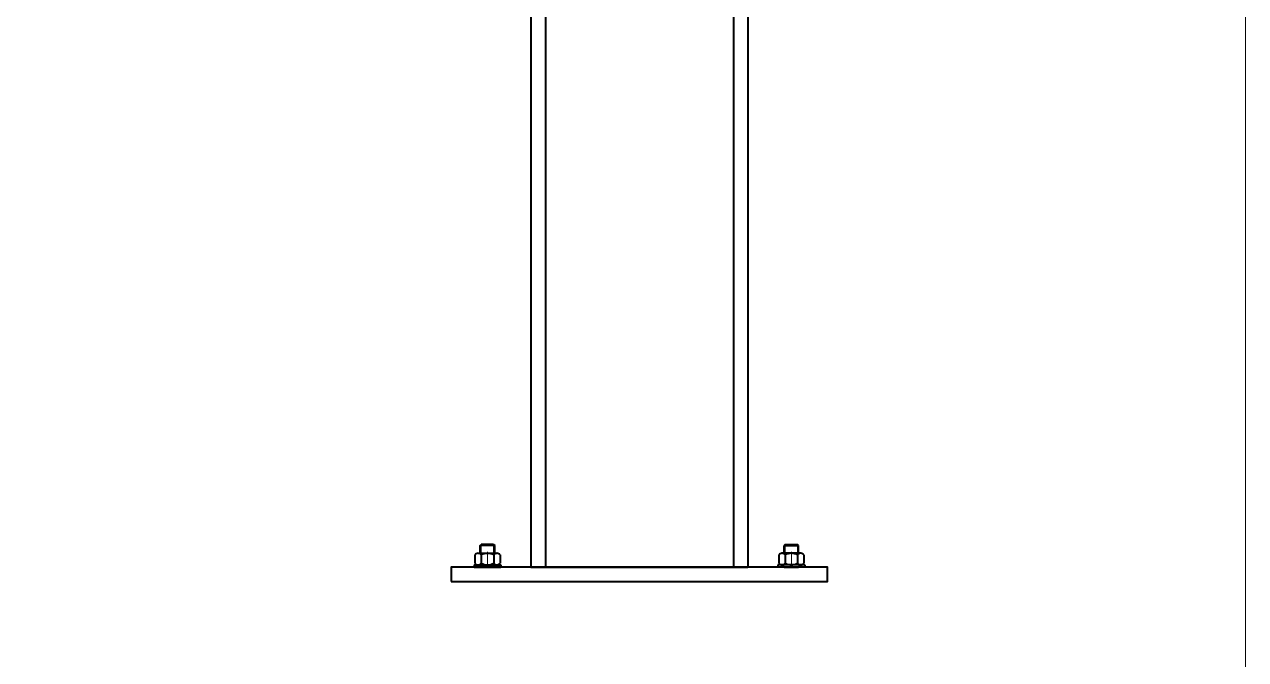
# Model space of a CAD drawing. Header units: millimetres. Extents: x -11382 to 23553, y -372 to 10786.
# Drawn here: x -8259 to -6572, y 3587 to 4464 of the extents above; entities that cross this region are included whole.
import ezdxf

# ---------------------------------------------------------------- set-up
doc = ezdxf.new("R2010")
doc.units = ezdxf.units.MM
doc.header["$LTSCALE"] = 0.2
doc.linetypes.add('HIDDEN', pattern=[9.525, 6.35, -3.175])
for name, color, linetype, lineweight in [('đướng nét đứt', 4, 'HIDDEN', 20), ('đường bao thấy', 7, 'Continuous', 40), ('đường kích thước', 90, 'Continuous', 15), ('đường mặt cắt', 160, 'Continuous', 15), ('đường nét mảnh', 220, 'Continuous', 15)]:
    doc.layers.add(name, color=color, linetype=linetype, lineweight=lineweight)

msp = doc.modelspace()

# ---------------------------------------------------------------- linework, layer by layer
at = {"layer": 'đướng nét đứt'}
for p, q in [((-7629.894, 3717.456), (-7629.894, 3714.456)), ((-7608.894, 3717.456), (-7608.894, 3714.456)), ((-7209.894, 3717.456), (-7209.894, 3714.456)), ((-7188.894, 3717.456), (-7188.894, 3714.456))]:
    msp.add_line(p, q, dxfattribs=at)
at = {"layer": 'đường bao thấy'}
for p, q in [((-7279.394, 4685.501), (-7279.394, 3714.456)), ((-7259.394, 4683.928), (-7259.394, 3714.456)), ((-7559.394, 4541.857), (-7559.394, 3714.456)), ((-7539.394, 4541.857), (-7539.394, 3714.456)), ((-7636.715, 3731.231), (-7636.715, 3719.68)), ((-7632.385, 3733.456), (-7606.404, 3733.456)), ((-7629.394, 3744.001), (-7627.894, 3745.456)), ((-7629.394, 3732.537), (-7629.394, 3744.001)), ((-7609.394, 3744.001), (-7629.394, 3744.001)), ((-7628.054, 3731.231), (-7628.054, 3719.68)), ((-7610.894, 3745.456), (-7627.894, 3745.456)), ((-7610.894, 3745.456), (-7609.394, 3744.001)), ((-7610.734, 3731.231), (-7610.734, 3719.68)), ((-7609.394, 3733.456), (-7609.394, 3744.001)), ((-7602.074, 3731.231), (-7602.074, 3719.68)), ((-7216.715, 3731.231), (-7216.715, 3719.68)), ((-7186.404, 3733.456), (-7212.385, 3733.456)), ((-7207.894, 3745.456), (-7209.394, 3744.001)), ((-7209.394, 3733.456), (-7209.394, 3744.001)), ((-7209.394, 3744.001), (-7189.394, 3744.001)), ((-7208.054, 3731.231), (-7208.054, 3719.68)), ((-7207.894, 3745.456), (-7190.894, 3745.456)), ((-7189.394, 3744.001), (-7190.894, 3745.456)), ((-7190.734, 3731.231), (-7190.734, 3719.68)), ((-7189.394, 3732.537), (-7189.394, 3744.001)), ((-7182.074, 3731.231), (-7182.074, 3719.68)), ((-7637.894, 3717.456), (-7600.894, 3717.456)), ((-7637.894, 3717.456), (-7637.894, 3714.456)), ((-7637.894, 3714.456), (-7600.894, 3714.456)), ((-7632.385, 3717.456), (-7606.404, 3717.456)), ((-7609.394, 3714.456), (-7629.394, 3714.456)), ((-7600.894, 3717.456), (-7600.894, 3714.456)), ((-7247.895, 3714.456), (-7570.894, 3714.456)), ((-7559.394, 3714.456), (-7259.394, 3714.456)), ((-7180.894, 3717.456), (-7217.894, 3717.456)), ((-7217.894, 3717.456), (-7217.894, 3714.456)), ((-7180.894, 3714.456), (-7217.894, 3714.456)), ((-7186.404, 3717.456), (-7212.385, 3717.456)), ((-7209.394, 3714.456), (-7189.394, 3714.456)), ((-7180.894, 3717.456), (-7180.894, 3714.456))]:
    msp.add_line(p, q, dxfattribs=at)
msp.add_lwpolyline([(-7669.394, 3694.456), (-7149.394, 3694.456), (-7149.394, 3714.456), (-7669.394, 3714.456)], close=True, dxfattribs=at)
for centre, radius, start, end in [((-7632.385, 3728.129), 5.327, 90, 144.383861), ((-7632.385, 3728.129), 5.327, 35.616139, 55.84641), ((-7619.394, 3715.487), 17.969, 61.18713, 118.81287), ((-7606.404, 3728.129), 5.327, 35.616139, 144.383861), ((-7212.385, 3728.129), 5.327, 35.616139, 144.383861), ((-7199.394, 3715.487), 17.969, 61.18713, 118.81287), ((-7186.404, 3728.129), 5.327, 124.15359, 144.383861), ((-7186.404, 3728.129), 5.327, 35.616139, 90), ((-7632.385, 3722.782), 5.327, 215.616139, 324.383861), ((-7619.394, 3735.425), 17.969, 241.18713, 298.81287), ((-7606.404, 3722.782), 5.327, 215.616139, 324.383861), ((-7212.385, 3722.782), 5.327, 215.616139, 324.383861), ((-7199.394, 3735.425), 17.969, 241.18713, 298.81287), ((-7186.404, 3722.782), 5.327, 215.616139, 324.383861)]:
    msp.add_arc(centre, radius, start, end, dxfattribs=at)
at = {"layer": 'đường kích thước'}
msp.add_lwpolyline([(-6571.61, 5775.37), (-11381.623, 5775.37), (-11381.623, 1397.743), (-6571.61, 1397.743)], close=True, dxfattribs=at)
at = {"layer": 'đường mặt cắt'}
for p, q in [((-7619.394, 3735.456), (-7619.394, 3715.456)), ((-7199.394, 3735.456), (-7199.394, 3715.456)), ((-7619.394, 3718.956), (-7619.394, 3712.956)), ((-7199.394, 3718.956), (-7199.394, 3712.956))]:
    msp.add_line(p, q, dxfattribs=at)
at = {"layer": 'đường nét mảnh'}
for p, q in [((-7627.894, 3733.456), (-7627.894, 3745.456)), ((-7610.894, 3733.456), (-7610.894, 3745.456)), ((-7207.894, 3733.456), (-7207.894, 3745.456)), ((-7190.894, 3733.456), (-7190.894, 3745.456))]:
    msp.add_line(p, q, dxfattribs=at)

doc.saveas('drawing.dxf')
